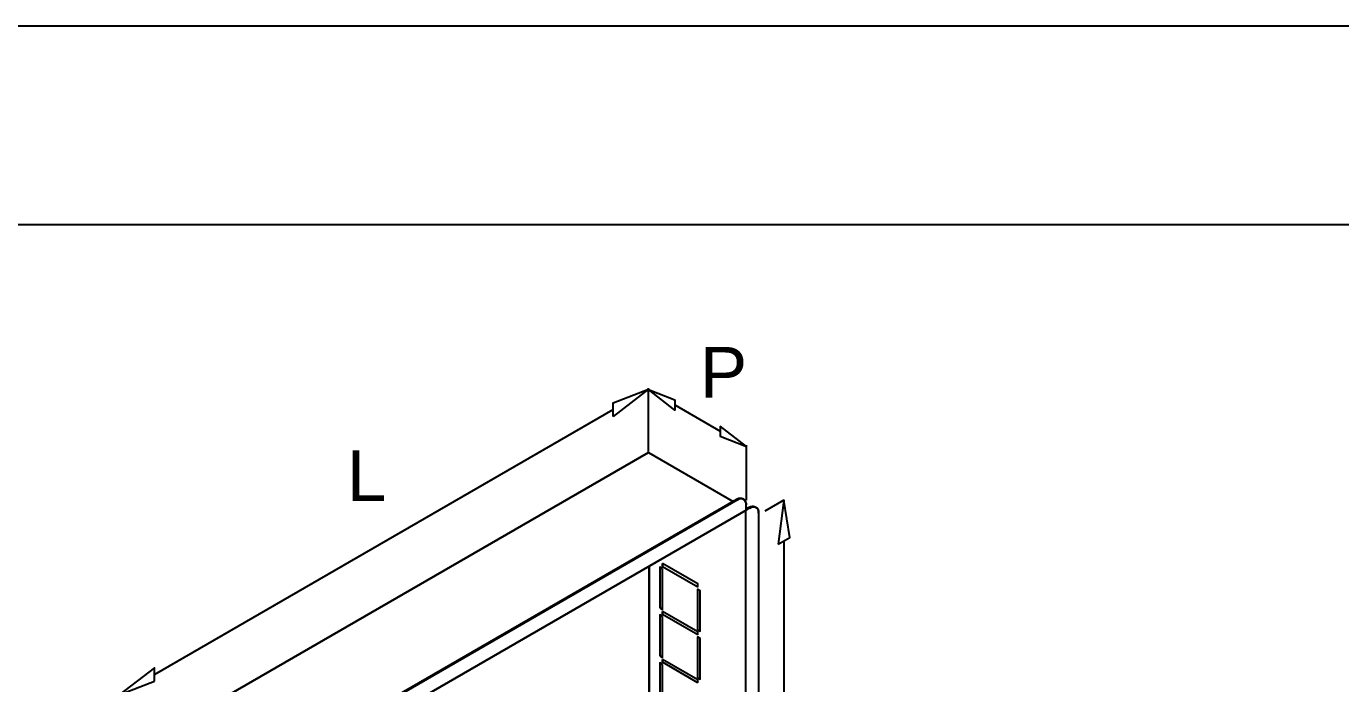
# Model space of a CAD drawing. Header units: millimetres. Extents: x 441156 to 441876, y 4514765 to 4515211.
# Drawn here: x 441596.238 to 441598.893, y 4515154.02 to 4515155.348 of the extents above; entities that cross this region are included whole.
import ezdxf

# ---------------------------------------------------------------- set-up
doc = ezdxf.new("R2010")
doc.units = ezdxf.units.MM
doc.layers.add('01_cartela', color=6, linetype='Continuous', plot=False)
doc.layers.add('01_textos', color=7, linetype='Continuous')
doc.layers.add('Cassette', color=7, linetype='Continuous')
doc.styles.add('NIEVES2', font='sanss___.ttf')

msp = doc.modelspace()

# ---------------------------------------------------------------- linework, layer by layer
at = {"layer": '01_cartela', "color": 3}
msp.add_lwpolyline([(441570.67401045, 4515155.34750872), (441570.67401045, 4515133.8124847), (441601.31199851, 4515133.8124847), (441601.31199851, 4515155.34750872)], close=True, dxfattribs=at)
at = {"layer": 'Cassette'}
msp.add_line((441595.66199851, 4515154.94750872), (441600.91199851, 4515154.94750872), dxfattribs=at)
at = {"layer": 'Cassette', "color": 5}
for points in [[(441597.42315099, 4515154.55973415), (441597.42315099, 4515154.58737595), (441597.49449673, 4515154.61464422), (441597.42315099, 4515154.55973415)], [(441597.49449673, 4515154.48913548), (441597.49449673, 4515154.61688544)], [(441597.49449673, 4515154.61090884), (441597.49449673, 4515154.61576483)], [(441597.54791265, 4515154.59297902), (441597.54791265, 4515154.57243443), (441597.49449673, 4515154.61389714), (441597.54791265, 4515154.59297902)], [(441596.49677702, 4515154.03864878), (441597.42315099, 4515154.57355505)], [(441597.54791265, 4515154.5828935), (441597.63942943, 4515154.53022465)], [(441597.63942943, 4515154.54031018), (441597.63942943, 4515154.51976559), (441597.69284535, 4515154.49922101), (441597.63942943, 4515154.54031018)], [(441597.69284535, 4515154.39089502), (441597.69284535, 4515154.50146223)], [(441596.49677702, 4515154.02520142), (441596.49677702, 4515154.05246969), (441596.42543128, 4515153.99755962), (441596.49677702, 4515154.02520142)]]:
    msp.add_lwpolyline(points, dxfattribs=at)
at = {"layer": 'Cassette', "color": 254}
for points in [[(441596.42543128, 4515153.83917955), (441596.42617836, 4515153.8328294), (441596.42729897, 4515153.82722634), (441596.42617836, 4515153.8328294), (441596.42543128, 4515153.83917955), (441596.42543128, 4515153.86980965), (441597.49449673, 4515154.48689426)], [(441597.49449673, 4515154.48689426), (441596.42543128, 4515153.86980965), (441596.42729897, 4515153.86868904), (441596.42729897, 4515153.83805893)], [(441597.49449673, 4515154.48689426), (441597.66557709, 4515154.38828025)], [(441597.68612167, 4515154.39313624), (441597.68350691, 4515154.39425686), (441597.68014507, 4515154.3946304), (441597.67640969, 4515154.39425686), (441597.67267431, 4515154.39238917), (441596.63946849, 4515153.79584915)], [(441597.67267431, 4515154.39238917), (441596.63946849, 4515153.79584915)], [(441597.674542, 4515154.39126856), (441596.64096264, 4515153.79472854)], [(441597.674542, 4515154.39126856), (441596.64096264, 4515153.79472854)], [(441597.67267431, 4515154.39238917), (441597.67640969, 4515154.39425686), (441597.68014507, 4515154.3946304), (441597.68350691, 4515154.39425686), (441597.68612167, 4515154.39313624)], [(441597.69209828, 4515154.38491841), (441597.68963614, 4515154.39036068), (441597.68528355, 4515154.39333469), (441597.67994925, 4515154.39368809), (441597.674542, 4515154.39126856)], [(441597.674542, 4515154.39126856), (441597.67790384, 4515154.39313624)], [(441597.69209828, 4515154.38491841), (441597.69209828, 4515154.38118303)], [(441597.69209828, 4515154.38118303), (441597.69209828, 4515154.38491841)], [(441597.76846073, 4515154.39089502), (441597.72951057, 4515154.36846024)], [(441597.75650752, 4515154.30161946), (441597.78004041, 4515154.31544036), (441597.76846073, 4515154.39089502), (441597.75650752, 4515154.30161946)], [(441596.62153867, 4515153.75475998), (441596.62340636, 4515153.75363937), (441597.69209828, 4515154.37072397), (441597.69209828, 4515154.38118303)], [(441597.69209828, 4515154.37072397), (441596.62340636, 4515153.75363937), (441596.62340636, 4515153.76409843)], [(441597.69209828, 4515154.37072397), (441596.62340636, 4515153.75363937), (441596.62340636, 4515153.7558806)], [(441596.62340636, 4515153.75363937), (441597.69209828, 4515154.37072397)], [(441597.69060413, 4515154.36960336), (441597.69060413, 4515153.21761249), (441597.49636442, 4515153.3300474)], [(441597.69956904, 4515154.37483289), (441597.69060413, 4515154.36960336)], [(441597.69956904, 4515154.37483289), (441597.69060413, 4515154.36960336)], [(441597.69060413, 4515154.36960336), (441597.69060413, 4515153.21985372)], [(441597.69060413, 4515154.36960336), (441597.69060413, 4515153.21761249), (441597.69956904, 4515153.22284202)], [(441597.69209828, 4515154.37072397), (441597.69209828, 4515154.38118303)], [(441597.69770135, 4515154.3759535), (441597.69209828, 4515154.3729652)], [(441597.69770135, 4515154.3759535), (441597.70106319, 4515154.37744765), (441597.70405149, 4515154.37819473), (441597.70703979, 4515154.37819473), (441597.70965456, 4515154.37744765)], [(441597.70965456, 4515154.37744765), (441597.70703979, 4515154.37819473), (441597.70405149, 4515154.37819473), (441597.70106319, 4515154.37744765), (441597.69770135, 4515154.3759535)], [(441597.69956904, 4515154.37483289), (441597.70293088, 4515154.37632704), (441597.70629272, 4515154.37707411), (441597.70928102, 4515154.37707411), (441597.71189579, 4515154.3759535), (441597.71413701, 4515154.37445935), (441597.7160047, 4515154.37184459), (441597.71675178, 4515154.36848274), (441597.71712532, 4515154.36474737)], [(441597.71712532, 4515154.36474737), (441597.71675178, 4515154.36848274), (441597.7160047, 4515154.37184459), (441597.71413701, 4515154.37445935), (441597.71189579, 4515154.3759535), (441597.70928102, 4515154.37707411), (441597.70629272, 4515154.37707411), (441597.70293088, 4515154.37632704), (441597.69956904, 4515154.37483289)], [(441597.71712532, 4515154.36474737), (441597.71712532, 4515153.25384567)], [(441597.71712532, 4515154.36474737), (441597.71712532, 4515153.25384567)], [(441597.76846073, 4515154.30871668), (441597.7680872, 4515153.16547065)], [(441597.49636442, 4515154.25754199), (441597.49636442, 4515153.3300474)], [(441597.49636442, 4515153.33191509), (441597.49636442, 4515154.25754199)], [(441597.49636442, 4515153.33191509), (441597.49636442, 4515154.25754199)], [(441597.52288561, 4515154.25231246), (441597.51765608, 4515154.2556743), (441597.51765608, 4515154.17312243)], [(441597.52288561, 4515154.25231246), (441597.51765608, 4515154.2556743)], [(441597.51765608, 4515154.17312243), (441597.52288561, 4515154.17013412), (441597.52288561, 4515154.25231246)], [(441597.52288561, 4515154.26277152), (441597.52288561, 4515154.25642138)], [(441597.59423135, 4515154.21533221), (441597.52288561, 4515154.25642138), (441597.52288561, 4515154.26277152)], [(441597.59423135, 4515154.21533221), (441597.59423135, 4515154.22168235), (441597.52288561, 4515154.26277152)], [(441597.59423135, 4515154.12904495), (441597.59423135, 4515154.21122329), (441597.59946088, 4515154.20823499)], [(441597.59423135, 4515154.12904495), (441597.59946088, 4515154.12605665), (441597.59946088, 4515154.20823499)], [(441597.52288561, 4515154.15593968), (441597.51765608, 4515154.15892798), (441597.51765608, 4515154.07674965)], [(441597.52288561, 4515154.15593968), (441597.51765608, 4515154.15892798)], [(441597.51765608, 4515154.07674965), (441597.52288561, 4515154.07338781), (441597.52288561, 4515154.15593968)], [(441597.52288561, 4515154.16602521), (441597.52288561, 4515154.1600486)], [(441597.59423135, 4515154.11895943), (441597.52288561, 4515154.1600486), (441597.52288561, 4515154.16602521)], [(441597.59423135, 4515154.11895943), (441597.59423135, 4515154.12493604), (441597.52288561, 4515154.16602521)], [(441597.59423135, 4515154.03229864), (441597.59423135, 4515154.11447698), (441597.59946088, 4515154.11148867)], [(441597.59423135, 4515154.03229864), (441597.59946088, 4515154.02931034), (441597.59946088, 4515154.11148867)], [(441597.52288561, 4515154.06927889), (441597.52288561, 4515154.06330228)], [(441597.59423135, 4515154.02221312), (441597.52288561, 4515154.06330228), (441597.52288561, 4515154.06927889)], [(441597.59423135, 4515154.02221312), (441597.59423135, 4515154.02818972), (441597.52288561, 4515154.06927889)], [(441597.52288561, 4515154.05919337), (441597.51765608, 4515154.06218167), (441597.51765608, 4515153.98000333)], [(441597.52288561, 4515154.05919337), (441597.51765608, 4515154.06218167)], [(441597.51765608, 4515153.98000333), (441597.52288561, 4515153.97701503), (441597.52288561, 4515154.05919337)]]:
    msp.add_lwpolyline(points, dxfattribs=at)
msp.add_arc((441597.68187219, 4515154.38351551), 0.01040703, 7.8115497, 112.41514587, dxfattribs=at)

# ---------------------------------------------------------------- texts
at = {"layer": '01_textos', "char_height": 0.10256116, "width": 5.9438764329, "attachment_point": 1, "style": 'NIEVES2'}
for s, insert in [('P', (441597.59868569, 4515154.70001903)), ('L', (441596.88539006, 4515154.49165361))]:
    msp.add_mtext(s, dxfattribs=dict(at, insert=insert))

doc.saveas('drawing.dxf')
